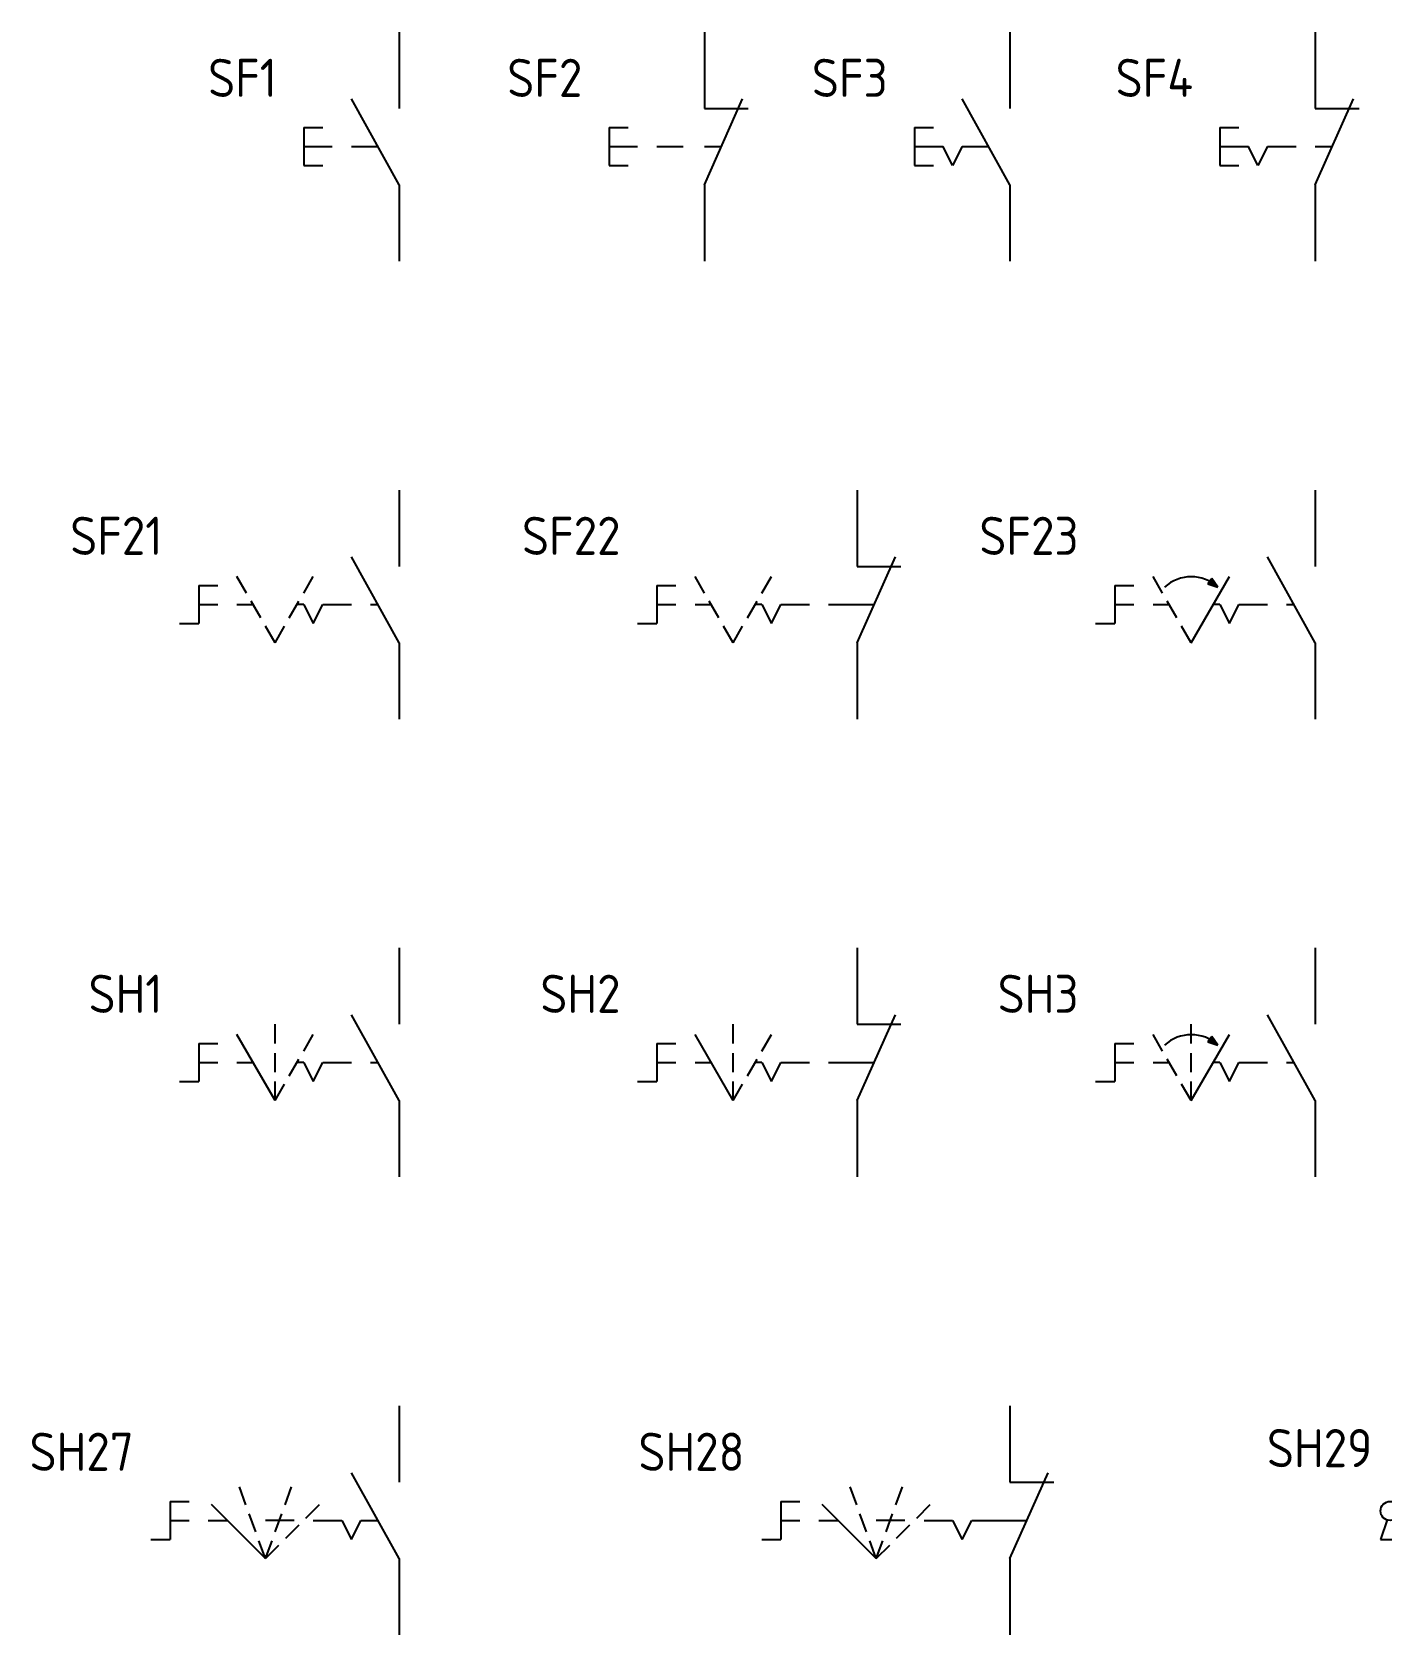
# Model space of a CAD drawing. Header units: millimetres. Extents: x 1746 to 2533, y 1027 to 2108.
# Drawn here: x 1746 to 1834.4, y 2002.5 to 2107.5 of the extents above; entities that cross this region are included whole.
import ezdxf
from ezdxf.enums import TextEntityAlignment as Align

# ---------------------------------------------------------------- set-up
doc = ezdxf.new("R2010")
doc.units = ezdxf.units.MM
for name, color, linetype in [('POS', 7, 'Continuous'), ('SYMS', 7, 'Continuous'), ('TAGS', 7, 'Continuous')]:
    doc.layers.add(name, color=color, linetype=linetype)
doc.styles.add('WD_IEC', font='isocp2.shx', dxfattribs={"width": 0.9, "height": 4})

# ---------------------------------------------------------------- blocks, each defined once
blk = doc.blocks.new('VPB11')
for p, q in [((0, 7.5), (0, 2.5)), ((0, -2.5), (-3.125, 3.125)), ((-6.25, 1.25), (-6.25, -1.25)), ((-6.25, 1.25), (-5, 1.25)), ((-6.25, 0), (-4.375, 0)), ((-3.125, 0), (-1.389, 0)), ((-6.25, -1.25), (-5, -1.25)), ((0, -2.5), (0, -7.5))]:
    blk.add_line(p, q)
at = {"style": 'WD_IEC'}
for tag, p in [('INST', (-8, 10.25)), ('LOC', (-8, 6.75)), ('TAG1', (-8, 3.25)), ('DESC1', (-8, -10.35)), ('DESC2', (-8, -13.85)), ('DESC3', (-8, -17.35))]:
    blk.add_attdef(tag, text='', height=2.5, dxfattribs=at).set_placement(p, align=Align.RIGHT)
at = {"style": 'WD_IEC', "flags": 1}
for tag, p, height in [('X2TERM01', (0, 7.5), 0.32), ('CONTACT', (0.5, 4.5), 1), ('COMMON', (1.75, 3.25), 1), ('X1LINK', (0, 0), 0.32), ('ASSYCODE', (1, -4), 1), ('FAMILY', (1, -5.5), 1), ('CATDESC', (1, -7), 1), ('X8TERM02', (0, -7.5), 0.32)]:
    blk.add_attdef(tag, p, '', height=height, dxfattribs=at)
at = {"style": 'WD_IEC'}
blk.add_attdef('TERM01', text='', height=2, rotation=90, dxfattribs=at).set_placement((-1, 7.5), align=Align.RIGHT)
at = {"style": 'WD_IEC', "flags": 9}
for tag, p in [('MFG', (-8.5, -0.25)), ('CAT', (-8.5, -2.75))]:
    blk.add_attdef(tag, text='', height=1.5, dxfattribs=at).set_placement(p, align=Align.RIGHT)
at = {"style": 'WD_IEC'}
blk.add_attdef('TERM02', (-1, -7.5), '', height=2, rotation=90, dxfattribs=at)
at = {"lineweight": 15, "style": 'WD_IEC'}
blk.add_attdef('XREF', text='', height=2.5, dxfattribs=at).set_placement((-8, -6.35), align=Align.RIGHT)
blk = doc.blocks.new('VPB12')
for p, q in [((0, 7.5), (0, 2.5)), ((0, -2.5), (2.5, 3.12)), ((0, 2.5), (2.87, 2.5)), ((-6.25, 1.25), (-6.25, -1.25)), ((-6.25, 1.25), (-5, 1.25)), ((-6.25, 0), (-4.38, 0)), ((-3.12, 0), (-1.39, 0)), ((0, 0), (1.11, 0)), ((-6.25, -1.25), (-5, -1.25)), ((0, -2.5), (0, -7.5))]:
    blk.add_line(p, q)
at = {"style": 'WD_IEC'}
for tag, p in [('INST', (-8, 10.25)), ('LOC', (-8, 6.75)), ('TAG1', (-8, 3.25)), ('DESC1', (-8, -10.35)), ('DESC2', (-8, -13.85)), ('DESC3', (-8, -17.35))]:
    blk.add_attdef(tag, text='', height=2.5, dxfattribs=at).set_placement(p, align=Align.RIGHT)
at = {"style": 'WD_IEC', "flags": 1}
for tag, p, height in [('X2TERM01', (0, 7.5), 0.32), ('CONTACT', (0.5, 4.5), 1), ('COMMON', (1.75, 3.25), 1), ('X1LINK', (1.5, 0), 0.32), ('ASSYCODE', (1, -4), 1), ('FAMILY', (1, -5.5), 1), ('CATDESC', (1, -7), 1), ('X8TERM02', (0, -7.5), 0.32)]:
    blk.add_attdef(tag, p, '', height=height, dxfattribs=at)
at = {"style": 'WD_IEC'}
blk.add_attdef('TERM01', text='', height=2, rotation=90, dxfattribs=at).set_placement((-1, 7.5), align=Align.RIGHT)
at = {"style": 'WD_IEC', "flags": 9}
for tag, p in [('MFG', (-8.5, -0.25)), ('CAT', (-8.5, -2.75))]:
    blk.add_attdef(tag, text='', height=1.5, dxfattribs=at).set_placement(p, align=Align.RIGHT)
at = {"style": 'WD_IEC'}
blk.add_attdef('TERM02', (-1, -7.5), '', height=2, rotation=90, dxfattribs=at)
at = {"lineweight": 15, "style": 'WD_IEC'}
blk.add_attdef('XREF', text='', height=2.5, dxfattribs=at).set_placement((-8, -6.35), align=Align.RIGHT)
blk = doc.blocks.new('VPB11L')
for p, q in [((0, 7.5), (0, 2.5)), ((0, -2.5), (-3.125, 3.125)), ((-6.25, 1.25), (-6.25, -1.25)), ((-6.25, 1.25), (-5, 1.25)), ((-6.25, 0), (-4.375, 0)), ((-3.75, -1.25), (-4.375, 0)), ((-3.125, 0), (-3.75, -1.25)), ((-3.125, 0), (-1.389, 0)), ((-6.25, -1.25), (-5, -1.25)), ((0, -2.5), (0, -7.5))]:
    blk.add_line(p, q)
at = {"style": 'WD_IEC'}
for tag, p in [('INST', (-8, 10.25)), ('LOC', (-8, 6.75)), ('TAG1', (-8, 3.25)), ('DESC1', (-8, -10.35)), ('DESC2', (-8, -13.85)), ('DESC3', (-8, -17.35))]:
    blk.add_attdef(tag, text='', height=2.5, dxfattribs=at).set_placement(p, align=Align.RIGHT)
at = {"style": 'WD_IEC', "flags": 1}
for tag, p, height in [('X2TERM01', (0, 7.5), 0.32), ('CONTACT', (0.5, 4.5), 1), ('COMMON', (1.75, 3.25), 1), ('X1LINK', (0, 0), 0.32), ('ASSYCODE', (1, -4), 1), ('FAMILY', (1, -5.5), 1), ('CATDESC', (1, -7), 1), ('X8TERM02', (0, -7.5), 0.32)]:
    blk.add_attdef(tag, p, '', height=height, dxfattribs=at)
at = {"style": 'WD_IEC'}
blk.add_attdef('TERM01', text='', height=2, rotation=90, dxfattribs=at).set_placement((-1, 7.5), align=Align.RIGHT)
at = {"style": 'WD_IEC', "flags": 9}
for tag, p in [('MFG', (-8.5, -0.25)), ('CAT', (-8.5, -2.75))]:
    blk.add_attdef(tag, text='', height=1.5, dxfattribs=at).set_placement(p, align=Align.RIGHT)
at = {"style": 'WD_IEC'}
blk.add_attdef('TERM02', (-1, -7.5), '', height=2, rotation=90, dxfattribs=at)
at = {"lineweight": 15, "style": 'WD_IEC'}
blk.add_attdef('XREF', text='', height=2.5, dxfattribs=at).set_placement((-8, -6.35), align=Align.RIGHT)
blk = doc.blocks.new('VPB12L')
for p, q in [((0, 7.5), (0, 2.5)), ((0, -2.5), (2.5, 3.125)), ((0, 2.5), (2.8678, 2.5)), ((-6.25, 1.25), (-6.25, -1.25)), ((-6.25, 1.25), (-5, 1.25)), ((-6.25, 0), (-4.375, 0)), ((-3.75, -1.25), (-4.375, 0)), ((-3.125, 0), (-3.75, -1.25)), ((-3.125, 0), (-1.25, 0)), ((0, 0), (1.1111, 0)), ((-6.25, -1.25), (-5, -1.25)), ((0, -2.5), (0, -7.5))]:
    blk.add_line(p, q)
at = {"style": 'WD_IEC'}
for tag, p in [('INST', (-8, 10.25)), ('LOC', (-8, 6.75)), ('TAG1', (-8, 3.25)), ('DESC1', (-8, -10.35)), ('DESC2', (-8, -13.85)), ('DESC3', (-8, -17.35))]:
    blk.add_attdef(tag, text='', height=2.5, dxfattribs=at).set_placement(p, align=Align.RIGHT)
at = {"style": 'WD_IEC', "flags": 1}
for tag, p, height in [('X2TERM01', (0, 7.5), 0.32), ('CONTACT', (0.5, 4.5), 1), ('COMMON', (1.75, 3.25), 1), ('X1LINK', (1.5, 0), 0.32), ('ASSYCODE', (1, -4), 1), ('FAMILY', (1, -5.5), 1), ('CATDESC', (1, -7), 1), ('X8TERM02', (0, -7.5), 0.32)]:
    blk.add_attdef(tag, p, '', height=height, dxfattribs=at)
at = {"style": 'WD_IEC'}
blk.add_attdef('TERM01', text='', height=2, rotation=90, dxfattribs=at).set_placement((-1, 7.5), align=Align.RIGHT)
at = {"style": 'WD_IEC', "flags": 9}
for tag, p in [('MFG', (-8.5, -0.25)), ('CAT', (-8.5, -2.75))]:
    blk.add_attdef(tag, text='', height=1.5, dxfattribs=at).set_placement(p, align=Align.RIGHT)
at = {"style": 'WD_IEC'}
blk.add_attdef('TERM02', (-1, -7.5), '', height=2, rotation=90, dxfattribs=at)
at = {"lineweight": 15, "style": 'WD_IEC'}
blk.add_attdef('XREF', text='', height=2.5, dxfattribs=at).set_placement((-8, -6.35), align=Align.RIGHT)
blk = doc.blocks.new('VSS112')
for p, q in [((0, 7.5), (0, 2.5)), ((0, -2.5), (-3.12, 3.12)), ((-13.12, 1.25), (-11.88, 1.25)), ((-13.12, 1.25), (-13.12, -1.25)), ((-10, 0.75), (-10.62, 1.83)), ((-6.25, 0.75), (-5.62, 1.83)), ((-13.12, 0), (-11.88, 0)), ((-10.62, 0), (-9.57, 0)), ((-9.06, -0.88), (-9.69, 0.21)), ((-7.19, -0.88), (-6.56, 0.21)), ((-6.25, 0), (-6.68, 0)), ((-6.25, 0), (-5.62, -1.25)), ((-5.62, -1.25), (-5, 0)), ((-5, 0), (-3.12, 0)), ((-1.88, 0), (-1.39, 0)), ((-14.38, -1.25), (-13.12, -1.25)), ((-8.12, -2.5), (-8.75, -1.42)), ((-8.12, -2.5), (-7.5, -1.42)), ((0, -2.5), (0, -7.5))]:
    blk.add_line(p, q)
at = {"style": 'WD_IEC'}
for tag, p in [('INST', (-15.5, 9.25)), ('LOC', (-15.5, 6.25)), ('TAG1', (-15.5, 3.25)), ('DESC1', (-15.5, -9.35)), ('DESC2', (-15.5, -12.35)), ('DESC3', (-15.5, -15.35))]:
    blk.add_attdef(tag, text='', height=2.5, dxfattribs=at).set_placement(p, align=Align.RIGHT)
at = {"style": 'WD_IEC', "flags": 8}
for tag, p in [('POS1', (-10.62, 3.5)), ('POS2', (-5.62, 3.5))]:
    blk.add_attdef(tag, text='', height=2, rotation=90, dxfattribs=at).set_placement(p, align=Align.MIDDLE_LEFT)
at = {"style": 'WD_IEC', "flags": 1}
for tag, p, height in [('X2TERM01', (0, 7.5), 0.32), ('CONTACT', (0.5, 4.5), 1), ('COMMON', (1.75, 3.25), 1), ('X1LINK', (0, 0), 0.32), ('X8TERM02', (0, -7.5), 0.32), ('ASSYCODE', (1, -9), 1), ('FAMILY', (1, -10.5), 1), ('CATDESC', (1, -12), 1)]:
    blk.add_attdef(tag, p, '', height=height, dxfattribs=at)
at = {"style": 'WD_IEC'}
blk.add_attdef('TERM01', text='', height=2, rotation=90, dxfattribs=at).set_placement((-1, 7.5), align=Align.RIGHT)
at = {"style": 'WD_IEC', "flags": 9}
for tag, p in [('MFG', (-16, -0.25)), ('CAT', (-16, -2.75))]:
    blk.add_attdef(tag, text='', height=1.5, dxfattribs=at).set_placement(p, align=Align.RIGHT)
at = {"style": 'WD_IEC'}
blk.add_attdef('TERM02', (-1, -7.5), '', height=2, rotation=90, dxfattribs=at)
at = {"lineweight": 15, "style": 'WD_IEC'}
blk.add_attdef('XREF', text='', height=2.5, dxfattribs=at).set_placement((-15.5, -6.35), align=Align.RIGHT)
blk.add_attdef('STATE', (1.25, -6.35), '', height=2.5, dxfattribs=at)
blk = doc.blocks.new('VSS122')
for p, q in [((0, 7.5), (0, 2.5)), ((0, -2.5), (2.5, 3.12)), ((0, 2.5), (2.87, 2.5)), ((-13.12, 1.25), (-11.88, 1.25)), ((-13.12, 1.25), (-13.12, -1.25)), ((-10, 0.75), (-10.62, 1.83)), ((-6.25, 0.75), (-5.62, 1.83)), ((-13.12, 0), (-11.88, 0)), ((-10.62, 0), (-9.57, 0)), ((-9.06, -0.88), (-9.69, 0.21)), ((-7.19, -0.88), (-6.56, 0.21)), ((-6.25, 0), (-6.68, 0)), ((-6.25, 0), (-5.62, -1.25)), ((-5.62, -1.25), (-5, 0)), ((-5, 0), (-3.12, 0)), ((-1.88, 0), (1.11, 0)), ((-14.38, -1.25), (-13.12, -1.25)), ((-8.12, -2.5), (-8.75, -1.42)), ((-8.12, -2.5), (-7.5, -1.42)), ((0, -2.5), (0, -7.5))]:
    blk.add_line(p, q)
at = {"style": 'WD_IEC'}
for tag, p in [('INST', (-15.5, 9.25)), ('LOC', (-15.5, 6.25)), ('TAG1', (-15.5, 3.25)), ('DESC1', (-15.5, -9.35)), ('DESC2', (-15.5, -12.35)), ('DESC3', (-15.5, -15.35))]:
    blk.add_attdef(tag, text='', height=2.5, dxfattribs=at).set_placement(p, align=Align.RIGHT)
at = {"style": 'WD_IEC', "flags": 8}
for tag, p in [('POS1', (-10.62, 3.5)), ('POS2', (-5.62, 3.5))]:
    blk.add_attdef(tag, text='', height=2, rotation=90, dxfattribs=at).set_placement(p, align=Align.MIDDLE_LEFT)
at = {"style": 'WD_IEC', "flags": 1}
for tag, p, height in [('X2TERM01', (0, 7.5), 0.32), ('CONTACT', (0.5, 4.5), 1), ('COMMON', (1.75, 3.25), 1), ('X1LINK', (1.5, 0), 0.32), ('X8TERM02', (0, -7.5), 0.32), ('ASSYCODE', (1, -9), 1), ('FAMILY', (1, -10.5), 1), ('CATDESC', (1, -12), 1)]:
    blk.add_attdef(tag, p, '', height=height, dxfattribs=at)
at = {"style": 'WD_IEC'}
blk.add_attdef('TERM01', text='', height=2, rotation=90, dxfattribs=at).set_placement((-1, 7.5), align=Align.RIGHT)
at = {"style": 'WD_IEC', "flags": 9}
for tag, p in [('MFG', (-16, -0.25)), ('CAT', (-16, -2.75))]:
    blk.add_attdef(tag, text='', height=1.5, dxfattribs=at).set_placement(p, align=Align.RIGHT)
at = {"style": 'WD_IEC'}
blk.add_attdef('TERM02', (-1, -7.5), '', height=2, rotation=90, dxfattribs=at)
at = {"lineweight": 15, "style": 'WD_IEC'}
blk.add_attdef('XREF', text='', height=2.5, dxfattribs=at).set_placement((-15.5, -6.35), align=Align.RIGHT)
blk.add_attdef('STATE', (1.25, -6.35), '', height=2.5, dxfattribs=at)
blk = doc.blocks.new('VSS112L')
for p, q in [((0, 7.5), (0, 2.5)), ((0, -2.5), (-3.12, 3.12)), ((-13.12, 1.25), (-11.88, 1.25)), ((-13.12, 1.25), (-13.12, -1.25)), ((-10, 0.75), (-10.62, 1.83)), ((-8.12, -2.5), (-5.62, 1.83)), ((-6.78, 1.7), (-7.03, 1.35)), ((-7.03, 1.35), (-6.38, 1.14)), ((-6.38, 1.14), (-6.78, 1.7)), ((-13.12, 0), (-11.88, 0)), ((-10.62, 0), (-9.57, 0)), ((-9.06, -0.88), (-9.69, 0.21)), ((-6.25, 0), (-6.68, 0)), ((-6.25, 0), (-5.62, -1.25)), ((-5.62, -1.25), (-5, 0)), ((-5, 0), (-3.12, 0)), ((-1.88, 0), (-1.39, 0)), ((-14.38, -1.25), (-13.12, -1.25)), ((-8.12, -2.5), (-8.75, -1.42)), ((0, -2.5), (0, -7.5))]:
    blk.add_line(p, q)
blk.add_arc((-8.12, -0.75), 2.57, 47.1045, 132.8955)
blk.add_solid([(-6.38, 1.14), (-6.78, 1.7), (-7.03, 1.35)])
at = {"style": 'WD_IEC'}
for tag, p in [('INST', (-15.5, 9.25)), ('LOC', (-15.5, 6.25)), ('TAG1', (-15.5, 3.25)), ('DESC1', (-15.5, -9.35)), ('DESC2', (-15.5, -12.35)), ('DESC3', (-15.5, -15.35))]:
    blk.add_attdef(tag, text='', height=2.5, dxfattribs=at).set_placement(p, align=Align.RIGHT)
at = {"style": 'WD_IEC', "flags": 8}
for tag, p in [('POS1', (-10.62, 3.5)), ('POS2', (-5.62, 3.5))]:
    blk.add_attdef(tag, text='', height=2, rotation=90, dxfattribs=at).set_placement(p, align=Align.MIDDLE_LEFT)
at = {"style": 'WD_IEC', "flags": 1}
for tag, p, height in [('X2TERM01', (0, 7.5), 0.32), ('CONTACT', (0.5, 4.5), 1), ('COMMON', (1.75, 3.25), 1), ('X1LINK', (0, 0), 0.32), ('X8TERM02', (0, -7.5), 0.32), ('ASSYCODE', (1, -9), 1), ('FAMILY', (1, -10.5), 1), ('CATDESC', (1, -12), 1)]:
    blk.add_attdef(tag, p, '', height=height, dxfattribs=at)
at = {"style": 'WD_IEC'}
blk.add_attdef('TERM01', text='', height=2, rotation=90, dxfattribs=at).set_placement((-1, 7.5), align=Align.RIGHT)
at = {"style": 'WD_IEC', "flags": 9}
for tag, p in [('MFG', (-16, -0.25)), ('CAT', (-16, -2.75))]:
    blk.add_attdef(tag, text='', height=1.5, dxfattribs=at).set_placement(p, align=Align.RIGHT)
at = {"style": 'WD_IEC'}
blk.add_attdef('TERM02', (-1, -7.5), '', height=2, rotation=90, dxfattribs=at)
at = {"lineweight": 15, "style": 'WD_IEC'}
blk.add_attdef('XREF', text='', height=2.5, dxfattribs=at).set_placement((-15.5, -6.35), align=Align.RIGHT)
blk.add_attdef('STATE', (1.25, -6.35), '', height=2.5, dxfattribs=at)
blk = doc.blocks.new('VSS113')
for p, q in [((0, 7.5), (0, 2.5)), ((-8.12, 1.25), (-8.12, 2.5)), ((0, -2.5), (-3.12, 3.12)), ((-13.12, 1.25), (-11.88, 1.25)), ((-13.12, 1.25), (-13.12, -1.25)), ((-8.12, -2.5), (-10.62, 1.83)), ((-6.25, 0.75), (-5.62, 1.83)), ((-13.12, 0), (-11.88, 0)), ((-10.62, 0), (-9.57, 0)), ((-8.12, -0.63), (-8.12, 0.62)), ((-7.19, -0.88), (-6.56, 0.21)), ((-6.25, 0), (-6.68, 0)), ((-6.25, 0), (-5.62, -1.25)), ((-5.62, -1.25), (-5, 0)), ((-5, 0), (-3.12, 0)), ((-1.88, 0), (-1.39, 0)), ((-14.38, -1.25), (-13.12, -1.25)), ((-8.12, -2.5), (-8.12, -1.25)), ((-8.12, -2.5), (-7.5, -1.42)), ((0, -2.5), (0, -7.5))]:
    blk.add_line(p, q)
at = {"style": 'WD_IEC'}
for tag, p in [('INST', (-15.5, 9.25)), ('LOC', (-15.5, 6.25)), ('TAG1', (-15.5, 3.25)), ('DESC1', (-15.5, -9.35)), ('DESC2', (-15.5, -12.35)), ('DESC3', (-15.5, -15.35))]:
    blk.add_attdef(tag, text='', height=2.5, dxfattribs=at).set_placement(p, align=Align.RIGHT)
at = {"style": 'WD_IEC', "flags": 8}
for tag, p in [('POS1', (-10.62, 3.5)), ('POS2', (-8.12, 3.5)), ('POS3', (-5.62, 3.5))]:
    blk.add_attdef(tag, text='', height=2, rotation=90, dxfattribs=at).set_placement(p, align=Align.MIDDLE_LEFT)
at = {"style": 'WD_IEC', "flags": 1}
for tag, p, height in [('X2TERM01', (0, 7.5), 0.32), ('CONTACT', (0.5, 4.5), 1), ('COMMON', (1.75, 3.25), 1), ('X1LINK', (0, 0), 0.32), ('X8TERM02', (0, -7.5), 0.32), ('ASSYCODE', (1, -9), 1), ('FAMILY', (1, -10.5), 1), ('CATDESC', (1, -12), 1)]:
    blk.add_attdef(tag, p, '', height=height, dxfattribs=at)
at = {"style": 'WD_IEC'}
blk.add_attdef('TERM01', text='', height=2, rotation=90, dxfattribs=at).set_placement((-1, 7.5), align=Align.RIGHT)
at = {"style": 'WD_IEC', "flags": 9}
for tag, p in [('MFG', (-16, -0.25)), ('CAT', (-16, -2.75))]:
    blk.add_attdef(tag, text='', height=1.5, dxfattribs=at).set_placement(p, align=Align.RIGHT)
at = {"style": 'WD_IEC'}
blk.add_attdef('TERM02', (-1, -7.5), '', height=2, rotation=90, dxfattribs=at)
at = {"lineweight": 15, "style": 'WD_IEC'}
blk.add_attdef('XREF', text='', height=2.5, dxfattribs=at).set_placement((-15.5, -6.35), align=Align.RIGHT)
blk.add_attdef('STATE', (1.25, -6.35), '', height=2.5, dxfattribs=at)
blk = doc.blocks.new('VSS123')
for p, q in [((0, 7.5), (0, 2.5)), ((-8.12, 1.25), (-8.12, 2.5)), ((0, -2.5), (2.5, 3.12)), ((0, 2.5), (2.87, 2.5)), ((-13.12, 1.25), (-11.88, 1.25)), ((-13.12, 1.25), (-13.12, -1.25)), ((-8.12, -2.5), (-10.62, 1.83)), ((-6.25, 0.75), (-5.62, 1.83)), ((-13.12, 0), (-11.88, 0)), ((-10.62, 0), (-9.57, 0)), ((-8.12, -0.63), (-8.12, 0.62)), ((-7.19, -0.88), (-6.56, 0.21)), ((-6.25, 0), (-6.68, 0)), ((-6.25, 0), (-5.62, -1.25)), ((-5.62, -1.25), (-5, 0)), ((-5, 0), (-3.12, 0)), ((-1.88, 0), (1.11, 0)), ((-14.38, -1.25), (-13.12, -1.25)), ((-8.12, -2.5), (-8.12, -1.25)), ((-8.12, -2.5), (-7.5, -1.42)), ((0, -2.5), (0, -7.5))]:
    blk.add_line(p, q)
at = {"style": 'WD_IEC'}
for tag, p in [('INST', (-15.5, 9.25)), ('LOC', (-15.5, 6.25)), ('TAG1', (-15.5, 3.25)), ('DESC1', (-15.5, -9.35)), ('DESC2', (-15.5, -12.35)), ('DESC3', (-15.5, -15.35))]:
    blk.add_attdef(tag, text='', height=2.5, dxfattribs=at).set_placement(p, align=Align.RIGHT)
at = {"style": 'WD_IEC', "flags": 8}
for tag, p in [('POS1', (-10.62, 3.5)), ('POS2', (-8.12, 3.5)), ('POS3', (-5.62, 3.5))]:
    blk.add_attdef(tag, text='', height=2, rotation=90, dxfattribs=at).set_placement(p, align=Align.MIDDLE_LEFT)
at = {"style": 'WD_IEC', "flags": 1}
for tag, p, height in [('X2TERM01', (0, 7.5), 0.32), ('CONTACT', (0.5, 4.5), 1), ('COMMON', (1.75, 3.25), 1), ('X1LINK', (1.5, 0), 0.32), ('X8TERM02', (0, -7.5), 0.32), ('ASSYCODE', (1, -9), 1), ('FAMILY', (1, -10.5), 1), ('CATDESC', (1, -12), 1)]:
    blk.add_attdef(tag, p, '', height=height, dxfattribs=at)
at = {"style": 'WD_IEC'}
blk.add_attdef('TERM01', text='', height=2, rotation=90, dxfattribs=at).set_placement((-1, 7.5), align=Align.RIGHT)
at = {"style": 'WD_IEC', "flags": 9}
for tag, p in [('MFG', (-16, -0.25)), ('CAT', (-16, -2.75))]:
    blk.add_attdef(tag, text='', height=1.5, dxfattribs=at).set_placement(p, align=Align.RIGHT)
at = {"style": 'WD_IEC'}
blk.add_attdef('TERM02', (-1, -7.5), '', height=2, rotation=90, dxfattribs=at)
at = {"lineweight": 15, "style": 'WD_IEC'}
blk.add_attdef('XREF', text='', height=2.5, dxfattribs=at).set_placement((-15.5, -6.35), align=Align.RIGHT)
blk.add_attdef('STATE', (1.25, -6.35), '', height=2.5, dxfattribs=at)
blk = doc.blocks.new('VSS113L')
for p, q in [((0, 7.5), (0, 2.5)), ((-8.12, 1.25), (-8.12, 2.5)), ((0, -2.5), (-3.12, 3.12)), ((-13.12, 1.25), (-11.88, 1.25)), ((-13.12, 1.25), (-13.12, -1.25)), ((-10, 0.75), (-10.62, 1.83)), ((-8.12, -2.5), (-5.62, 1.83)), ((-6.78, 1.7), (-7.03, 1.35)), ((-7.03, 1.35), (-6.38, 1.14)), ((-6.38, 1.14), (-6.78, 1.7)), ((-13.12, 0), (-11.88, 0)), ((-10.62, 0), (-9.57, 0)), ((-9.06, -0.88), (-9.69, 0.21)), ((-8.12, -0.63), (-8.12, 0.62)), ((-6.25, 0), (-6.68, 0)), ((-6.25, 0), (-5.62, -1.25)), ((-5.62, -1.25), (-5, 0)), ((-5, 0), (-3.12, 0)), ((-1.88, 0), (-1.39, 0)), ((-14.38, -1.25), (-13.12, -1.25)), ((-8.12, -2.5), (-8.75, -1.42)), ((-8.12, -2.5), (-8.12, -1.25)), ((0, -2.5), (0, -7.5))]:
    blk.add_line(p, q)
blk.add_arc((-8.12, -0.75), 2.57, 47.1045, 132.8955)
blk.add_solid([(-6.38, 1.14), (-6.78, 1.7), (-7.03, 1.35)])
at = {"style": 'WD_IEC'}
for tag, p in [('INST', (-15.5, 9.25)), ('LOC', (-15.5, 6.25)), ('TAG1', (-15.5, 3.25)), ('DESC1', (-15.5, -9.35)), ('DESC2', (-15.5, -12.35)), ('DESC3', (-15.5, -15.35))]:
    blk.add_attdef(tag, text='', height=2.5, dxfattribs=at).set_placement(p, align=Align.RIGHT)
at = {"style": 'WD_IEC', "flags": 8}
for tag, p in [('POS1', (-10.62, 3.5)), ('POS2', (-8.12, 3.5)), ('POS3', (-5.62, 3.5))]:
    blk.add_attdef(tag, text='', height=2, rotation=90, dxfattribs=at).set_placement(p, align=Align.MIDDLE_LEFT)
at = {"style": 'WD_IEC', "flags": 1}
for tag, p, height in [('X2TERM01', (0, 7.5), 0.32), ('CONTACT', (0.5, 4.5), 1), ('COMMON', (1.75, 3.25), 1), ('X1LINK', (0, 0), 0.32), ('X8TERM02', (0, -7.5), 0.32), ('ASSYCODE', (1, -9), 1), ('FAMILY', (1, -10.5), 1), ('CATDESC', (1, -12), 1)]:
    blk.add_attdef(tag, p, '', height=height, dxfattribs=at)
at = {"style": 'WD_IEC'}
blk.add_attdef('TERM01', text='', height=2, rotation=90, dxfattribs=at).set_placement((-1, 7.5), align=Align.RIGHT)
at = {"style": 'WD_IEC', "flags": 9}
for tag, p in [('MFG', (-16, -0.25)), ('CAT', (-16, -2.75))]:
    blk.add_attdef(tag, text='', height=1.5, dxfattribs=at).set_placement(p, align=Align.RIGHT)
at = {"style": 'WD_IEC'}
blk.add_attdef('TERM02', (-1, -7.5), '', height=2, rotation=90, dxfattribs=at)
at = {"lineweight": 15, "style": 'WD_IEC'}
blk.add_attdef('XREF', text='', height=2.5, dxfattribs=at).set_placement((-15.5, -6.35), align=Align.RIGHT)
blk.add_attdef('STATE', (1.25, -6.35), '', height=2.5, dxfattribs=at)
blk = doc.blocks.new('VSS114')
for p, q in [((0, 7.5), (0, 2.5)), ((-10.03, 1.02), (-10.46, 2.2)), ((-7.47, 1.02), (-7.04, 2.2)), ((0, -2.5), (-3.12, 3.12)), ((-15, 1.25), (-13.75, 1.25)), ((-15, 1.25), (-15, -1.25)), ((-15, 0), (-13.75, 0)), ((-12.5, 0), (-11.25, 0)), ((-8.75, -2.5), (-12.29, 1.04)), ((-9.39, -0.74), (-9.82, 0.44)), ((-6.88, 0), (-8.75, 0)), ((-8.11, -0.74), (-7.68, 0.44)), ((-6.1, 0.15), (-5.21, 1.04)), ((-5.62, 0), (-3.75, 0)), ((-3.75, 0), (-3.12, -1.25)), ((-3.12, -1.25), (-2.5, 0)), ((-2.5, 0), (-1.39, 0)), ((-7.42, -1.17), (-6.54, -0.29)), ((-16.25, -1.25), (-15, -1.25)), ((-8.75, -2.5), (-9.18, -1.33)), ((-8.75, -2.5), (-8.32, -1.33)), ((-8.75, -2.5), (-7.87, -1.62)), ((0, -2.5), (0, -7.5))]:
    blk.add_line(p, q)
at = {"style": 'WD_IEC'}
for tag, p in [('INST', (-17.38, 9.25)), ('LOC', (-17.38, 6.25)), ('TAG1', (-17.38, 3.25)), ('DESC1', (-17.38, -9.35)), ('DESC2', (-17.38, -12.35)), ('DESC3', (-17.38, -15.35))]:
    blk.add_attdef(tag, text='', height=2.5, dxfattribs=at).set_placement(p, align=Align.RIGHT)
at = {"style": 'WD_IEC', "flags": 8}
for tag, p in [('POS1', (-12.5, 3.5)), ('POS2', (-10, 3.5)), ('POS3', (-7.5, 3.5)), ('POS4', (-5, 3.5))]:
    blk.add_attdef(tag, text='', height=2, rotation=90, dxfattribs=at).set_placement(p, align=Align.MIDDLE_LEFT)
at = {"style": 'WD_IEC', "flags": 1}
for tag, p, height in [('X2TERM01', (0, 7.5), 0.32), ('CONTACT', (0.5, 4.5), 1), ('COMMON', (1.75, 3.25), 1), ('X1LINK', (0, 0), 0.32), ('X8TERM02', (0, -7.5), 0.32), ('ASSYCODE', (1, -9), 1), ('FAMILY', (1, -10.5), 1), ('CATDESC', (1, -12), 1)]:
    blk.add_attdef(tag, p, '', height=height, dxfattribs=at)
at = {"style": 'WD_IEC'}
blk.add_attdef('TERM01', text='', height=2, rotation=90, dxfattribs=at).set_placement((-1, 7.5), align=Align.RIGHT)
at = {"style": 'WD_IEC', "flags": 9}
for tag, p in [('MFG', (-17.88, -0.25)), ('CAT', (-17.88, -2.75))]:
    blk.add_attdef(tag, text='', height=1.5, dxfattribs=at).set_placement(p, align=Align.RIGHT)
at = {"style": 'WD_IEC'}
blk.add_attdef('TERM02', (-1, -7.5), '', height=2, rotation=90, dxfattribs=at)
at = {"lineweight": 15, "style": 'WD_IEC'}
blk.add_attdef('XREF', text='', height=2.5, dxfattribs=at).set_placement((-17.38, -6.35), align=Align.RIGHT)
blk.add_attdef('STATE', (1.25, -6.35), '', height=2.5, dxfattribs=at)
blk = doc.blocks.new('VSS124')
for p, q in [((0, 7.5), (0, 2.5)), ((-10.03, 1.02), (-10.46, 2.2)), ((-7.47, 1.02), (-7.04, 2.2)), ((0, -2.5), (2.5, 3.12)), ((0, 2.5), (2.87, 2.5)), ((-15, 1.25), (-15, -1.25)), ((-15, 1.25), (-13.75, 1.25)), ((-15, 0), (-13.75, 0)), ((-12.5, 0), (-11.25, 0)), ((-8.75, -2.5), (-12.29, 1.04)), ((-9.39, -0.74), (-9.82, 0.44)), ((-6.88, 0), (-8.75, 0)), ((-8.11, -0.74), (-7.68, 0.44)), ((-6.1, 0.15), (-5.21, 1.04)), ((-5.62, 0), (-3.75, 0)), ((-3.75, 0), (-3.12, -1.25)), ((-3.12, -1.25), (-2.5, 0)), ((-2.5, 0), (1.11, 0)), ((-7.42, -1.17), (-6.54, -0.29)), ((-16.25, -1.25), (-15, -1.25)), ((-8.75, -2.5), (-9.18, -1.33)), ((-8.75, -2.5), (-8.32, -1.33)), ((-8.75, -2.5), (-7.87, -1.62)), ((0, -2.5), (0, -7.5))]:
    blk.add_line(p, q)
at = {"style": 'WD_IEC'}
for tag, p in [('INST', (-17.38, 9.25)), ('LOC', (-17.38, 6.25)), ('TAG1', (-17.38, 3.25)), ('DESC1', (-17.38, -9.35)), ('DESC2', (-17.38, -12.35)), ('DESC3', (-17.38, -15.35))]:
    blk.add_attdef(tag, text='', height=2.5, dxfattribs=at).set_placement(p, align=Align.RIGHT)
at = {"style": 'WD_IEC', "flags": 8}
for tag, p in [('POS1', (-12.5, 3.5)), ('POS2', (-10, 3.5)), ('POS3', (-7.5, 3.5)), ('POS4', (-5, 3.5))]:
    blk.add_attdef(tag, text='', height=2, rotation=90, dxfattribs=at).set_placement(p, align=Align.MIDDLE_LEFT)
at = {"style": 'WD_IEC', "flags": 1}
for tag, p, height in [('X2TERM01', (0, 7.5), 0.32), ('CONTACT', (0.5, 4.5), 1), ('COMMON', (1.75, 3.25), 1), ('X1LINK', (1.5, 0), 0.32), ('X8TERM02', (0, -7.5), 0.32), ('ASSYCODE', (1, -9), 1), ('FAMILY', (1, -10.5), 1), ('CATDESC', (1, -12), 1)]:
    blk.add_attdef(tag, p, '', height=height, dxfattribs=at)
at = {"style": 'WD_IEC'}
blk.add_attdef('TERM01', text='', height=2, rotation=90, dxfattribs=at).set_placement((-1, 7.5), align=Align.RIGHT)
at = {"style": 'WD_IEC', "flags": 9}
for tag, p in [('MFG', (-17.88, -0.25)), ('CAT', (-17.88, -2.75))]:
    blk.add_attdef(tag, text='', height=1.5, dxfattribs=at).set_placement(p, align=Align.RIGHT)
at = {"style": 'WD_IEC'}
blk.add_attdef('TERM02', (-1, -7.5), '', height=2, rotation=90, dxfattribs=at)
at = {"lineweight": 15, "style": 'WD_IEC'}
blk.add_attdef('XREF', text='', height=2.5, dxfattribs=at).set_placement((-17.38, -6.35), align=Align.RIGHT)
blk.add_attdef('STATE', (1.25, -6.35), '', height=2.5, dxfattribs=at)
blk = doc.blocks.new('VSS11S46')
for p, q in [((0, 7.5), (0, 2.5)), ((0, -2.5), (-3.12, 3.12)), ((-12.89, 1.25), (-11.64, 1.25)), ((-12.89, 1.25), (-12.89, -1.25)), ((-9.71, 0.9), (-10.24, 2.03)), ((-6.54, 0.9), (-6.01, 2.03)), ((-15.29, 0.03), (-15.72, -1.25)), ((-14.47, -1.25), (-14.9, 0.03)), ((-11.93, 0), (-9.57, 0)), ((-8.12, -2.5), (-11.66, 1.04)), ((-8.92, -0.8), (-9.45, 0.33)), ((-6.25, 0), (-8.12, 0)), ((-7.33, -0.8), (-6.8, 0.33)), ((-5.47, 0.15), (-4.59, 1.04)), ((-5, 0), (-3.31, 0)), ((-2.31, 0), (-1.39, 0)), ((-14.89, 0), (-13.24, 0)), ((-6.8, -1.17), (-5.92, -0.29)), ((-15.72, -1.25), (-14.47, -1.25)), ((-14.14, -1.25), (-12.89, -1.25)), ((-8.12, -2.5), (-8.65, -1.37)), ((-8.12, -2.5), (-7.6, -1.37)), ((-8.12, -2.5), (-7.24, -1.62)), ((0, -2.5), (0, -7.5))]:
    blk.add_line(p, q)
blk.add_circle((-15.1, 0.62), 0.625)
at = {"style": 'WD_IEC'}
for tag, p in [('INST', (-16.26, 9.49)), ('LOC', (-16.26, 6.49)), ('TAG1', (-16.26, 3.49)), ('DESC1', (-16.26, -9.62)), ('DESC2', (-16.26, -12.62)), ('DESC3', (-16.26, -15.62))]:
    blk.add_attdef(tag, text='', height=2.5, dxfattribs=at).set_placement(p, align=Align.RIGHT)
at = {"style": 'WD_IEC', "flags": 8}
for tag, p in [('POS1', (-12.62, 3.5)), ('POS2', (-10.12, 3.5)), ('POS3', (-7.62, 3.5)), ('POS4', (-5.24, 3.5))]:
    blk.add_attdef(tag, text='', height=2, rotation=90, dxfattribs=at).set_placement(p, align=Align.MIDDLE_LEFT)
at = {"style": 'WD_IEC', "flags": 1}
for tag, p, height in [('X2TERM01', (0, 7.5), 0.32), ('CONTACT', (0.75, 3.89), 1), ('COMMON', (2, 2.64), 1), ('MFG', (-20.2, 0.06), 1.5), ('X1LINK', (0, 0), 0.32), ('CAT', (-20.2, -2.51), 1.5), ('ASSYCODE', (1, -3.5), 1), ('FAMILY', (1, -5), 1), ('CATDESC', (1, -6.5), 1), ('X8TERM02', (0, -7.5), 0.32)]:
    blk.add_attdef(tag, p, '', height=height, dxfattribs=at)
at = {"style": 'WD_IEC'}
blk.add_attdef('TERM01', text='', height=2, rotation=90, dxfattribs=at).set_placement((-1, 7.5), align=Align.RIGHT)
blk.add_attdef('TERM02', (-1.1, -7.8), '', height=2, rotation=90, dxfattribs=at)
at = {"lineweight": 15, "style": 'WD_IEC'}
blk.add_attdef('XREF', text='', height=2.5, dxfattribs=at).set_placement((-16.26, -6.62), align=Align.RIGHT)

msp = doc.modelspace()

# ---------------------------------------------------------------- block references
at = {"layer": 'SYMS'}
ref = msp.add_blockref('VPB11', (1770, 2100), dxfattribs=at)
ref.add_attrib('TAG1', 'SF1', dxfattribs={"layer": 'TAGS', "height": 2.5, "style": 'WD_IEC'}).set_placement((1762, 2103.25), align=Align.RIGHT)
ref = msp.add_blockref('VPB12', (1790, 2100), dxfattribs=at)
ref.add_attrib('TAG1', 'SF2', dxfattribs={"layer": 'TAGS', "height": 2.5, "style": 'WD_IEC'}).set_placement((1782, 2103.25), align=Align.RIGHT)
ref = msp.add_blockref('VPB11L', (1810, 2100), dxfattribs=at)
ref.add_attrib('TAG1', 'SF3', dxfattribs={"layer": 'TAGS', "height": 2.5, "style": 'WD_IEC'}).set_placement((1802, 2103.25), align=Align.RIGHT)
ref = msp.add_blockref('VPB12L', (1830, 2100), dxfattribs=at)
ref.add_attrib('TAG1', 'SF4', dxfattribs={"layer": 'TAGS', "height": 2.5, "style": 'WD_IEC'}).set_placement((1822, 2103.25), align=Align.RIGHT)
ref = msp.add_blockref('VSS112', (1770, 2070), dxfattribs=at)
ref.add_attrib('TAG1', 'SF21', dxfattribs={"layer": 'TAGS', "height": 2.5, "style": 'WD_IEC'}).set_placement((1754.5, 2073.25), align=Align.RIGHT)
ref = msp.add_blockref('VSS122', (1800, 2070), dxfattribs=at)
ref.add_attrib('TAG1', 'SF22', dxfattribs={"layer": 'TAGS', "height": 2.5, "style": 'WD_IEC'}).set_placement((1784.5, 2073.25), align=Align.RIGHT)
ref = msp.add_blockref('VSS112L', (1830, 2070), dxfattribs=at)
ref.add_attrib('TAG1', 'SF23', dxfattribs={"layer": 'TAGS', "height": 2.5, "style": 'WD_IEC'}).set_placement((1814.5, 2073.25), align=Align.RIGHT)
ref = msp.add_blockref('VSS113', (1770, 2040), dxfattribs=at)
ref.add_attrib('TAG1', 'SH1', dxfattribs={"layer": 'TAGS', "height": 2.5, "style": 'WD_IEC'}).set_placement((1754.5, 2043.25), align=Align.RIGHT)
ref = msp.add_blockref('VSS123', (1800, 2040), dxfattribs=at)
ref.add_attrib('TAG1', 'SH2', dxfattribs={"layer": 'TAGS', "height": 2.5, "style": 'WD_IEC'}).set_placement((1784.5, 2043.25), align=Align.RIGHT)
ref = msp.add_blockref('VSS113L', (1830, 2040), dxfattribs=at)
ref.add_attrib('TAG1', 'SH3', dxfattribs={"layer": 'TAGS', "height": 2.5, "style": 'WD_IEC'}).set_placement((1814.5, 2043.25), align=Align.RIGHT)
ref = msp.add_blockref('VSS114', (1770, 2010), dxfattribs=at)
ref.add_attrib('TAG1', 'SH27', dxfattribs={"layer": 'TAGS', "height": 2.5, "style": 'WD_IEC'}).set_placement((1752.62, 2013.25), align=Align.RIGHT)
ref = msp.add_blockref('VSS124', (1810, 2010), dxfattribs=at)
ref.add_attrib('TAG1', 'SH28', dxfattribs={"layer": 'TAGS', "height": 2.5, "style": 'WD_IEC'}).set_placement((1792.62, 2013.25), align=Align.RIGHT)
ref = msp.add_blockref('VSS11S46', (1850, 2010), dxfattribs=at)
ref.add_attrib('POS4', '4', dxfattribs={"layer": 'POS', "height": 2, "rotation": 90, "style": 'WD_IEC', "flags": 8}).set_placement((1844.76, 2013.5), align=Align.MIDDLE_LEFT)
ref.add_attrib('POS1', '1', dxfattribs={"layer": 'POS', "height": 2, "rotation": 90, "style": 'WD_IEC', "flags": 8}).set_placement((1837.38, 2013.5), align=Align.MIDDLE_LEFT)
ref.add_attrib('POS2', '2', dxfattribs={"layer": 'POS', "height": 2, "rotation": 90, "style": 'WD_IEC', "flags": 8}).set_placement((1839.88, 2013.5), align=Align.MIDDLE_LEFT)
ref.add_attrib('POS3', '3', dxfattribs={"layer": 'POS', "height": 2, "rotation": 90, "style": 'WD_IEC', "flags": 8}).set_placement((1842.38, 2013.5), align=Align.MIDDLE_LEFT)
ref.add_attrib('TAG1', 'SH29', dxfattribs={"layer": 'TAGS', "height": 2.5, "style": 'WD_IEC'}).set_placement((1833.74, 2013.49), align=Align.RIGHT)

doc.saveas('drawing.dxf')
